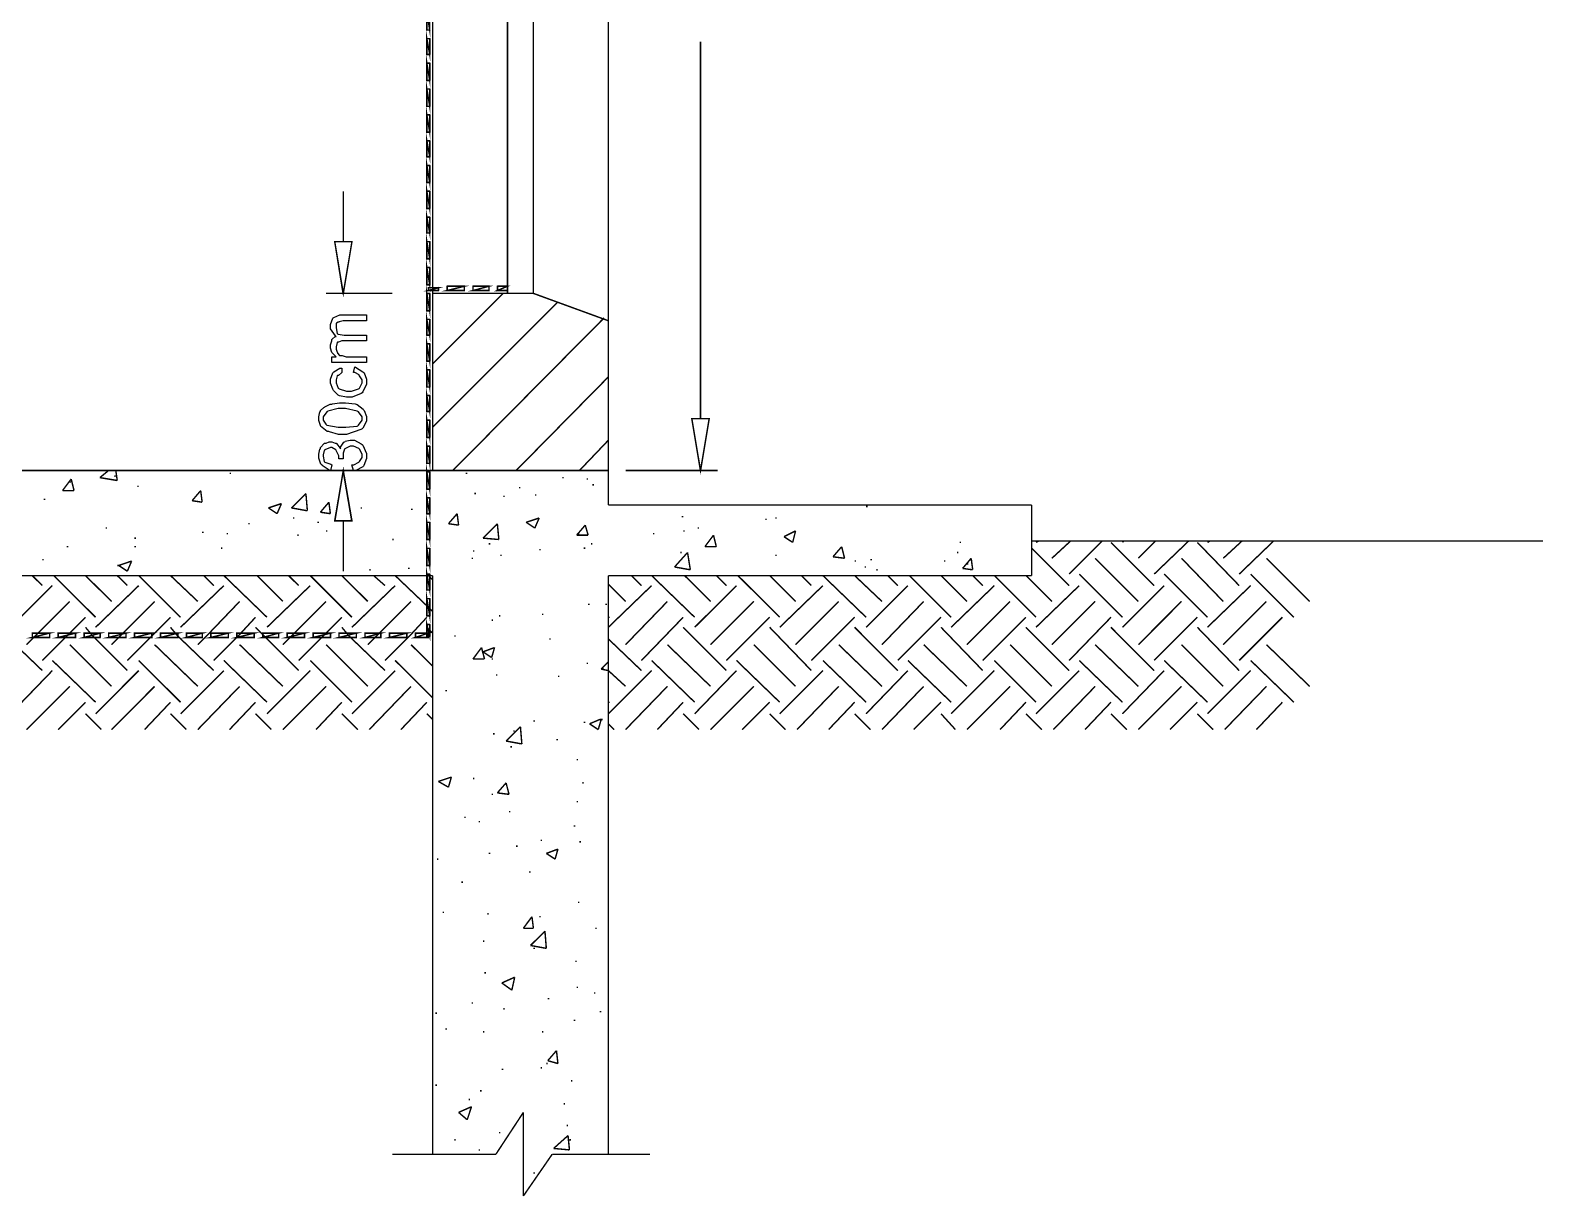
# Model space of a CAD drawing. Header units: metres. Extents: x 3290 to 4536, y 1562 to 1983.
# Drawn here: x 4059.61 to 4083.75, y 1627.76 to 1646.36 of the extents above; entities that cross this region are included whole.
import ezdxf

# ---------------------------------------------------------------- set-up
doc = ezdxf.new("R2010")
doc.units = ezdxf.units.M
for name, color, linetype in [('C00-00-00-BLACK', 7, 'Continuous'), ('C00-00-FF', 5, 'Continuous'), ('C00-7E-FF', 150, 'Continuous'), ('C00-FF-00', 3, 'Continuous'), ('C95-49-00', 34, 'Continuous'), ('CFF-7E-00', 30, 'Continuous')]:
    doc.layers.add(name, color=color, linetype=linetype)

msp = doc.modelspace()

# ---------------------------------------------------------------- linework, layer by layer
at = {"layer": 'C00-00-00-BLACK', "const_width": 0.0229}
for points in [[(4066.029, 1664.366), (4066.029, 1639.343)], [(4068.831, 1664.366), (4068.831, 1638.792)], [(4067.223, 1647.792), (4067.223, 1642.167)], [(4067.636, 1647.792), (4067.636, 1642.167)], [(4066.029, 1641.041), (4067.155, 1642.167)], [(4067.636, 1642.167), (4066.029, 1642.167)], [(4068.831, 1641.731), (4067.636, 1642.167)], [(4066.029, 1640.031), (4068.027, 1642.029)], [(4066.351, 1639.343), (4068.763, 1641.776)], [(4067.361, 1639.343), (4068.831, 1640.835)], [(4068.371, 1639.343), (4068.831, 1639.825)], [(4016.209, 1639.343), (4068.831, 1639.343)], [(4060.126, 1639.022), (4060.264, 1639.206)], [(4060.241, 1639.16), (4060.264, 1639.16)], [(4060.31, 1639.022), (4060.264, 1639.206)], [(4060.722, 1639.229), (4060.861, 1639.343)], [(4060.722, 1639.229), (4060.999, 1639.183)], [(4060.953, 1639.252), (4060.976, 1639.252)], [(4060.999, 1639.183), (4060.976, 1639.343)], [(4062.79, 1639.298), (4062.813, 1639.298)], [(4066.557, 1639.298), (4066.58, 1639.298)], [(4068.096, 1639.229), (4068.119, 1639.229)], [(4068.486, 1639.206), (4068.509, 1639.206)], [(4060.126, 1639.022), (4060.31, 1639.022)], [(4061.32, 1639.091), (4061.342, 1639.091)], [(4062.193, 1638.861), (4062.33, 1639.022)], [(4062.353, 1638.837), (4062.33, 1639.022)], [(4063.777, 1638.746), (4064.008, 1638.975)], [(4064.031, 1638.7), (4064.008, 1638.975)], [(4066.694, 1638.975), (4066.718, 1638.975)], [(4067.155, 1638.929), (4067.178, 1638.929)], [(4067.407, 1639.069), (4067.429, 1639.069)], [(4067.659, 1638.952), (4067.682, 1638.952)], [(4068.577, 1639.114), (4068.601, 1639.114)], [(4059.827, 1638.884), (4059.85, 1638.884)], [(4062.193, 1638.861), (4062.353, 1638.837)], [(4063.411, 1638.746), (4063.617, 1638.815)], [(4063.411, 1638.746), (4063.548, 1638.654)], [(4063.548, 1638.654), (4063.617, 1638.815)], [(4063.777, 1638.746), (4064.031, 1638.7)], [(4064.238, 1638.677), (4064.375, 1638.837)], [(4064.238, 1638.677), (4064.398, 1638.654)], [(4064.398, 1638.654), (4064.375, 1638.837)], [(4064.881, 1638.746), (4064.903, 1638.746)], [(4065.684, 1638.723), (4065.708, 1638.723)], [(4066.281, 1638.494), (4066.42, 1638.654)], [(4066.443, 1638.471), (4066.42, 1638.654)], [(4068.831, 1638.792), (4075.583, 1638.792)], [(4072.942, 1638.769), (4072.965, 1638.769)], [(4075.583, 1638.792), (4075.583, 1637.667)], [(4060.814, 1638.425), (4060.837, 1638.425)], [(4063.088, 1638.494), (4063.111, 1638.494)], [(4063.8, 1638.585), (4063.823, 1638.585)], [(4064.191, 1638.517), (4064.214, 1638.517)], [(4066.281, 1638.494), (4066.443, 1638.471)], [(4066.832, 1638.264), (4067.061, 1638.494)], [(4067.085, 1638.242), (4067.061, 1638.494)], [(4067.521, 1638.517), (4067.728, 1638.585)], [(4067.521, 1638.517), (4067.659, 1638.425)], [(4067.659, 1638.425), (4067.728, 1638.585)], [(4068.325, 1638.311), (4068.463, 1638.471)], [(4068.509, 1638.311), (4068.463, 1638.471)], [(4070.002, 1638.608), (4070.025, 1638.608)], [(4070.256, 1638.425), (4070.278, 1638.425)], [(4071.334, 1638.563), (4071.357, 1638.563)], [(4071.495, 1638.585), (4071.517, 1638.585)], [(4061.274, 1638.264), (4061.297, 1638.264)], [(4062.353, 1638.356), (4062.376, 1638.356)], [(4062.744, 1638.334), (4062.767, 1638.334)], [(4063.869, 1638.311), (4063.892, 1638.311)], [(4064.329, 1638.379), (4064.351, 1638.379)], [(4065.385, 1638.242), (4065.407, 1638.242)], [(4066.832, 1638.264), (4067.085, 1638.242)], [(4066.924, 1638.173), (4066.947, 1638.173)], [(4068.325, 1638.311), (4068.509, 1638.311)], [(4068.348, 1638.334), (4068.371, 1638.334)], [(4068.555, 1638.173), (4068.577, 1638.173)], [(4069.543, 1638.334), (4069.566, 1638.334)], [(4070.025, 1638.379), (4070.047, 1638.379)], [(4070.37, 1638.127), (4070.508, 1638.311)], [(4070.553, 1638.127), (4070.508, 1638.311)], [(4071.817, 1638.379), (4071.632, 1638.287)], [(4071.632, 1638.287), (4071.771, 1638.196)], [(4071.771, 1638.196), (4071.817, 1638.379)], [(4074.435, 1638.196), (4074.458, 1638.196)], [(4075.583, 1638.219), (4083.737, 1638.219)], [(4060.195, 1638.127), (4060.218, 1638.127)], [(4061.274, 1638.127), (4061.297, 1638.127)], [(4062.653, 1638.104), (4062.675, 1638.104)], [(4066.649, 1637.943), (4066.672, 1637.943)], [(4066.672, 1638.058), (4066.694, 1638.058)], [(4067.109, 1637.99), (4067.132, 1637.99)], [(4067.728, 1638.081), (4067.751, 1638.081)], [(4068.44, 1638.104), (4068.463, 1638.104)], [(4069.887, 1637.804), (4070.094, 1638.035)], [(4069.979, 1638.035), (4070.002, 1638.035)], [(4070.139, 1637.759), (4070.094, 1638.035)], [(4070.37, 1638.127), (4070.553, 1638.127)], [(4071.495, 1637.99), (4071.517, 1637.99)], [(4072.413, 1637.966), (4072.552, 1638.127)], [(4072.413, 1637.966), (4072.598, 1637.943)], [(4072.598, 1637.943), (4072.552, 1638.127)], [(4074.389, 1638.035), (4074.413, 1638.035)], [(4074.481, 1637.781), (4074.618, 1637.943)], [(4074.642, 1637.759), (4074.618, 1637.943)], [(4059.804, 1637.921), (4059.827, 1637.921)], [(4060.999, 1637.828), (4061.022, 1637.828)], [(4061.022, 1637.828), (4061.228, 1637.898)], [(4061.022, 1637.828), (4061.16, 1637.736)], [(4061.16, 1637.736), (4061.228, 1637.898)], [(4065.018, 1637.759), (4065.041, 1637.759)], [(4065.638, 1637.781), (4065.661, 1637.781)], [(4069.887, 1637.804), (4070.139, 1637.759)], [(4072.759, 1637.898), (4072.782, 1637.898)], [(4072.919, 1637.804), (4072.942, 1637.804)], [(4073.011, 1637.921), (4073.034, 1637.921)], [(4073.103, 1637.759), (4073.125, 1637.759)], [(4074.183, 1637.898), (4074.206, 1637.898)], [(4074.481, 1637.781), (4074.642, 1637.759)], [(4074.55, 1637.851), (4074.573, 1637.851)], [(4019.012, 1637.667), (4066.029, 1637.667)], [(4065.294, 1637.667), (4065.316, 1637.667)], [(4065.316, 1637.667), (4065.339, 1637.667)], [(4066.029, 1637.667), (4066.029, 1628.439)], [(4068.831, 1637.667), (4075.583, 1637.667)], [(4068.831, 1637.667), (4068.831, 1628.439)], [(4072.39, 1637.667), (4072.413, 1637.667)], [(4068.509, 1637.208), (4068.532, 1637.208)], [(4068.785, 1637.208), (4068.808, 1637.208)], [(4067.085, 1637.025), (4067.109, 1637.025)], [(4067.774, 1637.048), (4067.796, 1637.048)], [(4066.97, 1636.956), (4066.993, 1636.956)], [(4066.374, 1636.703), (4066.396, 1636.703)], [(4066.672, 1636.336), (4066.809, 1636.519)], [(4066.856, 1636.336), (4066.809, 1636.519)], [(4066.832, 1636.451), (4067.016, 1636.519)], [(4066.97, 1636.359), (4067.016, 1636.519)], [(4067.89, 1636.657), (4067.912, 1636.657)], [(4066.672, 1636.336), (4066.856, 1636.336)], [(4066.832, 1636.451), (4066.97, 1636.359)], [(4066.97, 1636.336), (4066.993, 1636.336)], [(4068.486, 1636.267), (4068.509, 1636.267)], [(4068.486, 1636.267), (4068.509, 1636.267)], [(4068.717, 1636.175), (4068.831, 1636.29)], [(4067.038, 1636.083), (4067.061, 1636.083)], [(4068.027, 1636.06), (4068.05, 1636.06)], [(4068.717, 1636.175), (4068.831, 1636.152)], [(4068.739, 1636.175), (4068.763, 1636.175)], [(4066.234, 1635.831), (4066.258, 1635.831)], [(4067.636, 1635.348), (4067.659, 1635.348)], [(4068.44, 1635.325), (4068.463, 1635.325)], [(4068.532, 1635.303), (4068.694, 1635.372)], [(4068.532, 1635.303), (4068.67, 1635.211)], [(4068.67, 1635.211), (4068.717, 1635.372)], [(4068.694, 1635.372), (4068.739, 1635.372)], [(4068.717, 1635.372), (4068.739, 1635.372)], [(4066.993, 1635.143), (4067.016, 1635.143)], [(4067.2, 1635.028), (4067.429, 1635.257)], [(4067.315, 1635.188), (4067.338, 1635.188)], [(4067.429, 1635.257), (4067.452, 1634.982)], [(4068.004, 1635.051), (4068.027, 1635.051)], [(4067.452, 1634.982), (4067.2, 1635.028)], [(4067.269, 1634.936), (4067.292, 1634.936)], [(4068.325, 1634.73), (4068.348, 1634.73)], [(4066.12, 1634.384), (4066.328, 1634.453)], [(4066.12, 1634.384), (4066.281, 1634.292)], [(4066.281, 1634.292), (4066.328, 1634.453)], [(4066.672, 1634.43), (4066.694, 1634.43)], [(4067.061, 1634.201), (4067.2, 1634.361)], [(4067.247, 1634.178), (4067.2, 1634.361)], [(4068.417, 1634.361), (4068.44, 1634.361)], [(4066.97, 1634.178), (4066.993, 1634.178)], [(4067.061, 1634.201), (4067.247, 1634.178)], [(4067.247, 1633.903), (4067.269, 1633.903)], [(4068.325, 1634.063), (4068.348, 1634.063)], [(4066.534, 1633.811), (4066.557, 1633.811)], [(4066.764, 1633.742), (4066.786, 1633.742)], [(4068.279, 1633.674), (4068.303, 1633.674)], [(4067.361, 1633.351), (4067.384, 1633.351)], [(4067.751, 1633.443), (4067.774, 1633.443)], [(4068.371, 1633.42), (4068.394, 1633.42)], [(4066.097, 1633.145), (4066.12, 1633.145)], [(4066.924, 1633.236), (4066.947, 1633.236)], [(4067.842, 1633.236), (4068.027, 1633.305)], [(4067.842, 1633.236), (4067.982, 1633.145)], [(4067.982, 1633.145), (4068.027, 1633.305)], [(4067.567, 1632.939), (4067.59, 1632.939)], [(4066.488, 1632.778), (4066.512, 1632.778)], [(4068.348, 1632.457), (4068.371, 1632.457)], [(4066.189, 1632.295), (4066.211, 1632.295)], [(4066.901, 1632.272), (4066.924, 1632.272)], [(4067.476, 1632.043), (4067.613, 1632.227)], [(4067.636, 1632.043), (4067.613, 1632.227)], [(4067.728, 1632.227), (4067.751, 1632.227)], [(4067.476, 1632.043), (4067.636, 1632.043)], [(4067.59, 1631.768), (4067.82, 1631.997)], [(4067.842, 1631.722), (4067.82, 1631.997)], [(4068.623, 1632.043), (4068.647, 1632.043)], [(4066.832, 1631.836), (4066.856, 1631.836)], [(4067.59, 1631.768), (4067.842, 1631.722)], [(4067.636, 1631.722), (4067.659, 1631.722)], [(4068.303, 1631.515), (4068.325, 1631.515)], [(4066.856, 1631.332), (4066.878, 1631.332)], [(4067.132, 1631.17), (4067.338, 1631.262)], [(4067.132, 1631.17), (4067.292, 1631.056)], [(4067.292, 1631.056), (4067.338, 1631.262)], [(4068.325, 1631.101), (4068.348, 1631.101)], [(4068.601, 1631.009), (4068.623, 1631.009)], [(4066.074, 1630.688), (4066.097, 1630.688)], [(4066.649, 1630.849), (4066.672, 1630.849)], [(4067.155, 1630.758), (4067.178, 1630.758)], [(4067.865, 1630.918), (4067.89, 1630.918)], [(4068.694, 1630.712), (4068.717, 1630.712)], [(4068.279, 1630.574), (4068.303, 1630.574)], [(4066.234, 1630.436), (4066.258, 1630.436)], [(4066.832, 1630.391), (4066.856, 1630.391)], [(4067.774, 1630.391), (4067.796, 1630.391)], [(4067.865, 1629.931), (4068.004, 1630.091)], [(4068.027, 1629.885), (4068.004, 1630.091)], [(4067.132, 1629.793), (4067.155, 1629.793)], [(4067.751, 1629.816), (4067.774, 1629.816)], [(4067.842, 1629.885), (4067.865, 1629.885)], [(4067.865, 1629.931), (4068.027, 1629.885)], [(4066.074, 1629.541), (4066.097, 1629.541)], [(4068.234, 1629.61), (4068.256, 1629.61)], [(4066.603, 1629.312), (4066.625, 1629.312)], [(4066.786, 1629.45), (4066.809, 1629.45)], [(4068.119, 1629.243), (4068.142, 1629.243)], [(4066.443, 1629.106), (4066.649, 1629.197)], [(4066.443, 1629.106), (4066.58, 1628.989)], [(4066.58, 1628.989), (4066.649, 1629.197)], [(4067.476, 1629.106), (4067.038, 1628.439)], [(4067.476, 1627.773), (4067.476, 1629.106)], [(4067.476, 1629.106), (4067.476, 1628.439)], [(4067.085, 1628.783), (4067.109, 1628.783)], [(4068.165, 1628.897), (4068.188, 1628.897)], [(4066.374, 1628.668), (4066.396, 1628.668)], [(4067.959, 1628.531), (4068.188, 1628.737)], [(4067.959, 1628.531), (4068.211, 1628.508)], [(4068.188, 1628.737), (4068.211, 1628.508)], [(4068.211, 1628.668), (4068.234, 1628.668)], [(4065.385, 1628.439), (4067.038, 1628.439)], [(4066.764, 1628.508), (4066.786, 1628.508)], [(4067.936, 1628.439), (4067.476, 1627.773)], [(4067.936, 1628.439), (4069.497, 1628.439)], [(4067.636, 1628.141), (4067.659, 1628.141)]]:
    msp.add_lwpolyline(points, dxfattribs=at)
at = {"layer": 'C00-00-FF', "const_width": 0.0229}
msp.add_lwpolyline([(4065.661, 1639.343), (4064.351, 1639.343)], dxfattribs=at)
at = {"layer": 'C00-7E-FF', "const_width": 0.0229}
for points in [[(4070.301, 1640.17), (4070.301, 1646.184)], [(4064.604, 1642.993), (4064.604, 1643.797)], [(4065.385, 1642.167), (4064.329, 1642.167)], [(4065.523, 1639.343), (4064.329, 1639.343)], [(4069.106, 1639.343), (4070.577, 1639.343)], [(4064.604, 1638.54), (4064.604, 1637.736)]]:
    msp.add_lwpolyline(points, dxfattribs=at)
for points in [[(4064.467, 1642.993), (4064.742, 1642.993), (4064.604, 1642.167), (4064.467, 1642.993)], [(4070.162, 1640.17), (4070.439, 1640.17), (4070.301, 1639.343), (4070.162, 1640.17)], [(4064.467, 1638.54), (4064.742, 1638.54), (4064.604, 1639.343), (4064.467, 1638.54)]]:
    msp.add_lwpolyline(points, close=True, dxfattribs=at)
at = {"layer": 'C00-7E-FF'}
for points in [[(4064.467, 1642.993), (4064.742, 1642.993), (4064.604, 1642.167), (4064.467, 1642.993)], [(4070.162, 1640.17), (4070.439, 1640.17), (4070.301, 1639.343), (4070.162, 1640.17)], [(4064.467, 1638.54), (4064.742, 1638.54), (4064.604, 1639.343), (4064.467, 1638.54)]]:
    msp.add_lwpolyline(points, close=True, dxfattribs=at)
at = {"layer": 'C00-FF-00', "const_width": 0.0229}
for points in [[(4065.982, 1646.368), (4065.937, 1646.643), (4065.982, 1646.643), (4065.982, 1646.368)], [(4065.937, 1646.368), (4065.982, 1646.368), (4065.937, 1646.643), (4065.937, 1646.368)], [(4065.982, 1645.978), (4065.937, 1646.23), (4065.982, 1646.23), (4065.982, 1645.978)], [(4065.937, 1645.978), (4065.982, 1645.978), (4065.937, 1646.23), (4065.937, 1645.978)], [(4065.937, 1645.564), (4065.982, 1645.564), (4065.937, 1645.839), (4065.937, 1645.564)], [(4065.982, 1645.564), (4065.937, 1645.839), (4065.982, 1645.839), (4065.982, 1645.564)], [(4065.982, 1645.151), (4065.937, 1645.427), (4065.982, 1645.427), (4065.982, 1645.151)], [(4065.937, 1645.151), (4065.982, 1645.151), (4065.937, 1645.427), (4065.937, 1645.151)], [(4065.982, 1644.738), (4065.937, 1645.014), (4065.982, 1645.014), (4065.982, 1644.738)], [(4065.937, 1644.738), (4065.982, 1644.738), (4065.937, 1645.014), (4065.937, 1644.738)], [(4065.937, 1644.347), (4065.982, 1644.347), (4065.937, 1644.6), (4065.937, 1644.347)], [(4065.982, 1644.347), (4065.937, 1644.6), (4065.982, 1644.6), (4065.982, 1644.347)], [(4065.982, 1643.935), (4065.937, 1644.209), (4065.982, 1644.209), (4065.982, 1643.935)], [(4065.937, 1643.935), (4065.982, 1643.935), (4065.937, 1644.209), (4065.937, 1643.935)], [(4065.982, 1643.522), (4065.937, 1643.797), (4065.982, 1643.797), (4065.982, 1643.522)], [(4065.937, 1643.522), (4065.982, 1643.522), (4065.937, 1643.797), (4065.937, 1643.522)], [(4065.937, 1643.131), (4065.982, 1643.131), (4065.937, 1643.383), (4065.937, 1643.131)], [(4065.982, 1643.131), (4065.937, 1643.383), (4065.982, 1643.383), (4065.982, 1643.131)], [(4065.937, 1642.718), (4065.982, 1642.718), (4065.937, 1642.993), (4065.937, 1642.718)], [(4065.982, 1642.718), (4065.937, 1642.993), (4065.982, 1642.993), (4065.982, 1642.718)], [(4065.982, 1642.306), (4065.937, 1642.58), (4065.982, 1642.58), (4065.982, 1642.306)], [(4065.937, 1642.306), (4065.982, 1642.306), (4065.937, 1642.58), (4065.937, 1642.306)], [(4065.937, 1641.891), (4065.982, 1641.891), (4065.937, 1642.167), (4065.937, 1641.891)], [(4066.258, 1642.212), (4066.534, 1642.281), (4066.534, 1642.212), (4066.258, 1642.212)], [(4066.258, 1642.281), (4066.258, 1642.212), (4066.534, 1642.281), (4066.258, 1642.281)], [(4066.672, 1642.212), (4066.926, 1642.281), (4066.926, 1642.212), (4066.672, 1642.212)], [(4066.672, 1642.281), (4066.672, 1642.212), (4066.926, 1642.281), (4066.672, 1642.281)], [(4067.061, 1642.212), (4067.222, 1642.281), (4067.222, 1642.212), (4067.061, 1642.212)], [(4067.061, 1642.281), (4067.061, 1642.212), (4067.222, 1642.281), (4067.061, 1642.281)], [(4065.96, 1642.212), (4066.121, 1642.258), (4066.121, 1642.212), (4065.96, 1642.212)], [(4065.982, 1641.891), (4065.937, 1642.167), (4065.982, 1642.167), (4065.982, 1641.891)], [(4065.96, 1642.258), (4065.96, 1642.212), (4066.121, 1642.258), (4065.96, 1642.258)], [(4065.937, 1641.502), (4065.982, 1641.502), (4065.937, 1641.754), (4065.937, 1641.502)], [(4065.982, 1641.502), (4065.937, 1641.754), (4065.982, 1641.754), (4065.982, 1641.502)], [(4065.982, 1641.088), (4065.937, 1641.362), (4065.982, 1641.362), (4065.982, 1641.088)], [(4065.937, 1641.088), (4065.982, 1641.088), (4065.937, 1641.362), (4065.937, 1641.088)], [(4065.937, 1640.675), (4065.982, 1640.675), (4065.937, 1640.949), (4065.937, 1640.675)], [(4065.982, 1640.675), (4065.937, 1640.949), (4065.982, 1640.949), (4065.982, 1640.675)], [(4065.937, 1640.285), (4065.982, 1640.285), (4065.937, 1640.538), (4065.937, 1640.285)], [(4065.982, 1640.285), (4065.937, 1640.538), (4065.982, 1640.538), (4065.982, 1640.285)], [(4065.982, 1639.871), (4065.937, 1640.146), (4065.982, 1640.146), (4065.982, 1639.871)], [(4065.937, 1639.871), (4065.982, 1639.871), (4065.937, 1640.146), (4065.937, 1639.871)], [(4065.937, 1639.458), (4065.982, 1639.458), (4065.937, 1639.733), (4065.937, 1639.458)], [(4065.982, 1639.458), (4065.937, 1639.733), (4065.982, 1639.733), (4065.982, 1639.458)], [(4065.937, 1639.046), (4065.982, 1639.046), (4065.937, 1639.32), (4065.937, 1639.046)], [(4065.982, 1639.046), (4065.937, 1639.32), (4065.982, 1639.32), (4065.982, 1639.046)], [(4065.982, 1638.654), (4065.937, 1638.907), (4065.982, 1638.907), (4065.982, 1638.654)], [(4065.937, 1638.654), (4065.982, 1638.654), (4065.937, 1638.907), (4065.937, 1638.654)], [(4065.982, 1638.242), (4065.937, 1638.517), (4065.982, 1638.517), (4065.982, 1638.242)], [(4065.937, 1638.242), (4065.982, 1638.242), (4065.937, 1638.517), (4065.937, 1638.242)], [(4065.937, 1637.828), (4065.982, 1637.828), (4065.937, 1638.102), (4065.937, 1637.828)], [(4065.982, 1637.828), (4065.937, 1638.102), (4065.982, 1638.102), (4065.982, 1637.828)], [(4065.982, 1637.438), (4065.937, 1637.69), (4065.982, 1637.69), (4065.982, 1637.438)], [(4065.937, 1637.438), (4065.982, 1637.438), (4065.937, 1637.69), (4065.937, 1637.438)], [(4065.982, 1637.025), (4065.937, 1637.3), (4065.982, 1637.3), (4065.982, 1637.025)], [(4065.937, 1637.025), (4065.982, 1637.025), (4065.937, 1637.3), (4065.937, 1637.025)], [(4065.937, 1636.703), (4065.982, 1636.703), (4065.937, 1636.887), (4065.937, 1636.703)], [(4059.643, 1636.68), (4059.92, 1636.749), (4059.92, 1636.68), (4059.643, 1636.68)], [(4059.643, 1636.749), (4059.643, 1636.68), (4059.92, 1636.749), (4059.643, 1636.749)], [(4060.056, 1636.68), (4060.333, 1636.749), (4060.333, 1636.68), (4060.056, 1636.68)], [(4060.056, 1636.749), (4060.056, 1636.68), (4060.333, 1636.749), (4060.056, 1636.749)], [(4060.47, 1636.68), (4060.724, 1636.749), (4060.724, 1636.68), (4060.47, 1636.68)], [(4060.47, 1636.749), (4060.47, 1636.68), (4060.724, 1636.749), (4060.47, 1636.749)], [(4060.861, 1636.68), (4061.138, 1636.749), (4061.138, 1636.68), (4060.861, 1636.68)], [(4060.861, 1636.749), (4060.861, 1636.68), (4061.138, 1636.749), (4060.861, 1636.749)], [(4061.274, 1636.68), (4061.551, 1636.749), (4061.551, 1636.68), (4061.274, 1636.68)], [(4061.274, 1636.749), (4061.274, 1636.68), (4061.551, 1636.749), (4061.274, 1636.749)], [(4061.688, 1636.68), (4061.965, 1636.749), (4061.965, 1636.68), (4061.688, 1636.68)], [(4061.688, 1636.749), (4061.688, 1636.68), (4061.965, 1636.749), (4061.688, 1636.749)], [(4062.101, 1636.68), (4062.355, 1636.749), (4062.355, 1636.68), (4062.101, 1636.68)], [(4062.101, 1636.749), (4062.101, 1636.68), (4062.355, 1636.749), (4062.101, 1636.749)], [(4062.492, 1636.68), (4062.769, 1636.749), (4062.769, 1636.68), (4062.492, 1636.68)], [(4062.492, 1636.749), (4062.492, 1636.68), (4062.769, 1636.749), (4062.492, 1636.749)], [(4062.905, 1636.68), (4063.182, 1636.749), (4063.182, 1636.68), (4062.905, 1636.68)], [(4062.905, 1636.749), (4062.905, 1636.68), (4063.182, 1636.749), (4062.905, 1636.749)], [(4063.319, 1636.68), (4063.573, 1636.749), (4063.573, 1636.68), (4063.319, 1636.68)], [(4063.319, 1636.749), (4063.319, 1636.68), (4063.573, 1636.749), (4063.319, 1636.749)], [(4063.709, 1636.68), (4063.985, 1636.749), (4063.985, 1636.68), (4063.709, 1636.68)], [(4063.709, 1636.749), (4063.709, 1636.68), (4063.985, 1636.749), (4063.709, 1636.749)], [(4064.122, 1636.68), (4064.4, 1636.749), (4064.4, 1636.68), (4064.122, 1636.68)], [(4064.122, 1636.749), (4064.122, 1636.68), (4064.4, 1636.749), (4064.122, 1636.749)], [(4064.535, 1636.68), (4064.812, 1636.749), (4064.812, 1636.68), (4064.535, 1636.68)], [(4064.535, 1636.749), (4064.535, 1636.68), (4064.812, 1636.749), (4064.535, 1636.749)], [(4064.949, 1636.68), (4065.203, 1636.749), (4065.203, 1636.68), (4064.949, 1636.68)], [(4064.949, 1636.749), (4064.949, 1636.68), (4065.203, 1636.749), (4064.949, 1636.749)], [(4065.339, 1636.68), (4065.616, 1636.749), (4065.616, 1636.68), (4065.339, 1636.68)], [(4065.339, 1636.749), (4065.339, 1636.68), (4065.616, 1636.749), (4065.339, 1636.749)], [(4065.753, 1636.68), (4065.96, 1636.749), (4065.96, 1636.68), (4065.753, 1636.68)], [(4065.753, 1636.749), (4065.753, 1636.68), (4065.96, 1636.749), (4065.753, 1636.749)], [(4065.982, 1636.703), (4065.937, 1636.887), (4065.982, 1636.887), (4065.982, 1636.703)]]:
    msp.add_lwpolyline(points, close=True, dxfattribs=at)
at = {"layer": 'C00-FF-00'}
for points in [[(4065.937, 1645.978), (4065.982, 1645.978), (4065.937, 1646.23), (4065.937, 1645.978)], [(4065.982, 1645.978), (4065.937, 1646.23), (4065.982, 1646.23), (4065.982, 1645.978)], [(4065.937, 1645.564), (4065.982, 1645.564), (4065.937, 1645.839), (4065.937, 1645.564)], [(4065.982, 1645.564), (4065.937, 1645.839), (4065.982, 1645.839), (4065.982, 1645.564)], [(4065.937, 1645.151), (4065.982, 1645.151), (4065.937, 1645.427), (4065.937, 1645.151)], [(4065.982, 1645.151), (4065.937, 1645.427), (4065.982, 1645.427), (4065.982, 1645.151)], [(4065.937, 1644.738), (4065.982, 1644.738), (4065.937, 1645.014), (4065.937, 1644.738)], [(4065.982, 1644.738), (4065.937, 1645.014), (4065.982, 1645.014), (4065.982, 1644.738)], [(4065.937, 1644.347), (4065.982, 1644.347), (4065.937, 1644.6), (4065.937, 1644.347)], [(4065.982, 1644.347), (4065.937, 1644.6), (4065.982, 1644.6), (4065.982, 1644.347)], [(4065.937, 1643.935), (4065.982, 1643.935), (4065.937, 1644.209), (4065.937, 1643.935)], [(4065.982, 1643.935), (4065.937, 1644.209), (4065.982, 1644.209), (4065.982, 1643.935)], [(4065.937, 1643.522), (4065.982, 1643.522), (4065.937, 1643.797), (4065.937, 1643.522)], [(4065.982, 1643.522), (4065.937, 1643.797), (4065.982, 1643.797), (4065.982, 1643.522)], [(4065.937, 1643.131), (4065.982, 1643.131), (4065.937, 1643.383), (4065.937, 1643.131)], [(4065.982, 1643.131), (4065.937, 1643.383), (4065.982, 1643.383), (4065.982, 1643.131)], [(4065.937, 1642.718), (4065.982, 1642.718), (4065.937, 1642.993), (4065.937, 1642.718)], [(4065.982, 1642.718), (4065.937, 1642.993), (4065.982, 1642.993), (4065.982, 1642.718)], [(4065.937, 1642.306), (4065.982, 1642.306), (4065.937, 1642.58), (4065.937, 1642.306)], [(4065.982, 1642.306), (4065.937, 1642.58), (4065.982, 1642.58), (4065.982, 1642.306)], [(4065.937, 1641.891), (4065.982, 1641.891), (4065.937, 1642.167), (4065.937, 1641.891)], [(4065.982, 1641.891), (4065.937, 1642.167), (4065.982, 1642.167), (4065.982, 1641.891)], [(4065.96, 1642.258), (4065.96, 1642.212), (4066.121, 1642.258), (4065.96, 1642.258)], [(4065.96, 1642.212), (4066.121, 1642.258), (4066.121, 1642.212), (4065.96, 1642.212)], [(4066.258, 1642.281), (4066.258, 1642.212), (4066.534, 1642.281), (4066.258, 1642.281)], [(4066.258, 1642.212), (4066.534, 1642.281), (4066.534, 1642.212), (4066.258, 1642.212)], [(4066.672, 1642.281), (4066.672, 1642.212), (4066.926, 1642.281), (4066.672, 1642.281)], [(4066.672, 1642.212), (4066.926, 1642.281), (4066.926, 1642.212), (4066.672, 1642.212)], [(4067.061, 1642.281), (4067.061, 1642.212), (4067.222, 1642.281), (4067.061, 1642.281)], [(4067.061, 1642.212), (4067.222, 1642.281), (4067.222, 1642.212), (4067.061, 1642.212)], [(4065.937, 1641.502), (4065.982, 1641.502), (4065.937, 1641.754), (4065.937, 1641.502)], [(4065.982, 1641.502), (4065.937, 1641.754), (4065.982, 1641.754), (4065.982, 1641.502)], [(4065.937, 1641.088), (4065.982, 1641.088), (4065.937, 1641.362), (4065.937, 1641.088)], [(4065.982, 1641.088), (4065.937, 1641.362), (4065.982, 1641.362), (4065.982, 1641.088)], [(4065.937, 1640.675), (4065.982, 1640.675), (4065.937, 1640.949), (4065.937, 1640.675)], [(4065.982, 1640.675), (4065.937, 1640.949), (4065.982, 1640.949), (4065.982, 1640.675)], [(4065.937, 1640.285), (4065.982, 1640.285), (4065.937, 1640.538), (4065.937, 1640.285)], [(4065.982, 1640.285), (4065.937, 1640.538), (4065.982, 1640.538), (4065.982, 1640.285)], [(4065.937, 1639.871), (4065.982, 1639.871), (4065.937, 1640.146), (4065.937, 1639.871)], [(4065.982, 1639.871), (4065.937, 1640.146), (4065.982, 1640.146), (4065.982, 1639.871)], [(4065.937, 1639.458), (4065.982, 1639.458), (4065.937, 1639.733), (4065.937, 1639.458)], [(4065.982, 1639.458), (4065.937, 1639.733), (4065.982, 1639.733), (4065.982, 1639.458)], [(4065.937, 1639.046), (4065.982, 1639.046), (4065.937, 1639.32), (4065.937, 1639.046)], [(4065.982, 1639.046), (4065.937, 1639.32), (4065.982, 1639.32), (4065.982, 1639.046)], [(4065.937, 1638.654), (4065.982, 1638.654), (4065.937, 1638.907), (4065.937, 1638.654)], [(4065.982, 1638.654), (4065.937, 1638.907), (4065.982, 1638.907), (4065.982, 1638.654)], [(4065.937, 1638.242), (4065.982, 1638.242), (4065.937, 1638.517), (4065.937, 1638.242)], [(4065.982, 1638.242), (4065.937, 1638.517), (4065.982, 1638.517), (4065.982, 1638.242)], [(4065.937, 1637.828), (4065.982, 1637.828), (4065.937, 1638.102), (4065.937, 1637.828)], [(4065.982, 1637.828), (4065.937, 1638.102), (4065.982, 1638.102), (4065.982, 1637.828)], [(4065.937, 1637.438), (4065.982, 1637.438), (4065.937, 1637.69), (4065.937, 1637.438)], [(4065.982, 1637.438), (4065.937, 1637.69), (4065.982, 1637.69), (4065.982, 1637.438)], [(4065.937, 1637.025), (4065.982, 1637.025), (4065.937, 1637.3), (4065.937, 1637.025)], [(4065.982, 1637.025), (4065.937, 1637.3), (4065.982, 1637.3), (4065.982, 1637.025)], [(4059.643, 1636.749), (4059.643, 1636.68), (4059.92, 1636.749), (4059.643, 1636.749)], [(4059.643, 1636.68), (4059.92, 1636.749), (4059.92, 1636.68), (4059.643, 1636.68)], [(4060.056, 1636.749), (4060.056, 1636.68), (4060.333, 1636.749), (4060.056, 1636.749)], [(4060.056, 1636.68), (4060.333, 1636.749), (4060.333, 1636.68), (4060.056, 1636.68)], [(4060.47, 1636.749), (4060.47, 1636.68), (4060.724, 1636.749), (4060.47, 1636.749)], [(4060.47, 1636.68), (4060.724, 1636.749), (4060.724, 1636.68), (4060.47, 1636.68)], [(4060.861, 1636.749), (4060.861, 1636.68), (4061.138, 1636.749), (4060.861, 1636.749)], [(4060.861, 1636.68), (4061.138, 1636.749), (4061.138, 1636.68), (4060.861, 1636.68)], [(4061.274, 1636.749), (4061.274, 1636.68), (4061.551, 1636.749), (4061.274, 1636.749)], [(4061.274, 1636.68), (4061.551, 1636.749), (4061.551, 1636.68), (4061.274, 1636.68)], [(4061.688, 1636.749), (4061.688, 1636.68), (4061.965, 1636.749), (4061.688, 1636.749)], [(4061.688, 1636.68), (4061.965, 1636.749), (4061.965, 1636.68), (4061.688, 1636.68)], [(4062.101, 1636.749), (4062.101, 1636.68), (4062.355, 1636.749), (4062.101, 1636.749)], [(4062.101, 1636.68), (4062.355, 1636.749), (4062.355, 1636.68), (4062.101, 1636.68)], [(4062.492, 1636.749), (4062.492, 1636.68), (4062.769, 1636.749), (4062.492, 1636.749)], [(4062.492, 1636.68), (4062.769, 1636.749), (4062.769, 1636.68), (4062.492, 1636.68)], [(4062.905, 1636.749), (4062.905, 1636.68), (4063.182, 1636.749), (4062.905, 1636.749)], [(4062.905, 1636.68), (4063.182, 1636.749), (4063.182, 1636.68), (4062.905, 1636.68)], [(4063.319, 1636.749), (4063.319, 1636.68), (4063.573, 1636.749), (4063.319, 1636.749)], [(4063.319, 1636.68), (4063.573, 1636.749), (4063.573, 1636.68), (4063.319, 1636.68)], [(4063.709, 1636.749), (4063.709, 1636.68), (4063.985, 1636.749), (4063.709, 1636.749)], [(4063.709, 1636.68), (4063.985, 1636.749), (4063.985, 1636.68), (4063.709, 1636.68)], [(4064.122, 1636.749), (4064.122, 1636.68), (4064.4, 1636.749), (4064.122, 1636.749)], [(4064.122, 1636.68), (4064.4, 1636.749), (4064.4, 1636.68), (4064.122, 1636.68)], [(4064.535, 1636.749), (4064.535, 1636.68), (4064.812, 1636.749), (4064.535, 1636.749)], [(4064.535, 1636.68), (4064.812, 1636.749), (4064.812, 1636.68), (4064.535, 1636.68)], [(4064.949, 1636.749), (4064.949, 1636.68), (4065.203, 1636.749), (4064.949, 1636.749)], [(4064.949, 1636.68), (4065.203, 1636.749), (4065.203, 1636.68), (4064.949, 1636.68)], [(4065.339, 1636.749), (4065.339, 1636.68), (4065.616, 1636.749), (4065.339, 1636.749)], [(4065.339, 1636.68), (4065.616, 1636.749), (4065.616, 1636.68), (4065.339, 1636.68)], [(4065.753, 1636.749), (4065.753, 1636.68), (4065.96, 1636.749), (4065.753, 1636.749)], [(4065.753, 1636.68), (4065.96, 1636.749), (4065.96, 1636.68), (4065.753, 1636.68)], [(4065.937, 1636.703), (4065.982, 1636.703), (4065.937, 1636.887), (4065.937, 1636.703)], [(4065.982, 1636.703), (4065.937, 1636.887), (4065.982, 1636.887), (4065.982, 1636.703)]]:
    msp.add_lwpolyline(points, close=True, dxfattribs=at)
at = {"layer": 'C00-FF-00', "const_width": 0.0229}
for points in [[(4067.223, 1642.281), (4067.223, 1642.212)], [(4065.96, 1636.749), (4065.96, 1636.68)]]:
    msp.add_lwpolyline(points, dxfattribs=at)
at = {"layer": 'C95-49-00', "const_width": 0.0229}
for points in [[(4075.651, 1638.196), (4075.699, 1638.219)], [(4075.905, 1637.943), (4076.204, 1638.219)], [(4076.18, 1637.69), (4076.709, 1638.219)], [(4077.536, 1637.507), (4076.847, 1638.196)], [(4077.03, 1638.196), (4077.053, 1638.219)], [(4077.284, 1637.943), (4077.559, 1638.219)], [(4077.536, 1637.69), (4078.087, 1638.219)], [(4078.892, 1637.507), (4078.225, 1638.196)], [(4078.386, 1638.196), (4078.431, 1638.219)], [(4078.638, 1637.943), (4078.938, 1638.219)], [(4078.892, 1637.69), (4079.442, 1638.219)], [(4076.18, 1637.507), (4075.583, 1638.104)], [(4077.284, 1637.254), (4076.595, 1637.943)], [(4078.638, 1637.254), (4077.972, 1637.943)], [(4080.016, 1637.254), (4079.327, 1637.943)], [(4077.03, 1637.002), (4076.341, 1637.69)], [(4078.386, 1637.002), (4077.696, 1637.69)], [(4079.764, 1637.002), (4079.075, 1637.69)], [(4059.299, 1636.842), (4059.964, 1637.507)], [(4059.804, 1637.507), (4059.643, 1637.667)], [(4060.654, 1637.002), (4059.987, 1637.667)], [(4060.908, 1637.254), (4060.493, 1637.667)], [(4060.654, 1636.842), (4061.342, 1637.507)], [(4061.16, 1637.507), (4060.999, 1637.667)], [(4062.009, 1637.002), (4061.342, 1637.667)], [(4062.284, 1637.254), (4061.848, 1637.667)], [(4062.009, 1636.842), (4062.699, 1637.507)], [(4062.538, 1637.507), (4062.376, 1637.667)], [(4063.387, 1637.002), (4062.699, 1637.667)], [(4063.64, 1637.254), (4063.227, 1637.667)], [(4063.387, 1636.842), (4064.077, 1637.507)], [(4063.892, 1637.507), (4063.731, 1637.667)], [(4064.742, 1637.002), (4064.077, 1637.667)], [(4064.995, 1637.254), (4064.581, 1637.667)], [(4064.742, 1636.842), (4065.431, 1637.507)], [(4065.27, 1637.507), (4065.087, 1637.667)], [(4066.029, 1637.094), (4065.96, 1637.163), (4065.431, 1637.667)], [(4066.029, 1637.599), (4065.96, 1637.667), (4065.937, 1637.667)], [(4069.106, 1637.254), (4068.831, 1637.529)], [(4068.831, 1636.842), (4069.521, 1637.507)], [(4069.359, 1637.507), (4069.198, 1637.667)], [(4070.208, 1637.002), (4069.521, 1637.667)], [(4070.461, 1637.254), (4070.047, 1637.667)], [(4070.208, 1636.842), (4070.875, 1637.507)], [(4070.714, 1637.507), (4070.553, 1637.667)], [(4071.564, 1637.002), (4070.897, 1637.667)], [(4071.817, 1637.254), (4071.404, 1637.667)], [(4071.564, 1636.842), (4072.253, 1637.507)], [(4072.069, 1637.507), (4071.909, 1637.667)], [(4072.942, 1637.002), (4072.253, 1637.667)], [(4073.195, 1637.254), (4072.759, 1637.667)], [(4072.942, 1636.842), (4073.608, 1637.507)], [(4073.448, 1637.507), (4073.286, 1637.667)], [(4074.298, 1637.002), (4073.631, 1637.667)], [(4074.55, 1637.254), (4074.137, 1637.667)], [(4074.298, 1636.842), (4074.987, 1637.507)], [(4074.802, 1637.507), (4074.642, 1637.667)], [(4075.651, 1637.002), (4074.987, 1637.667)], [(4075.905, 1637.254), (4075.491, 1637.667)], [(4075.651, 1636.842), (4076.341, 1637.507)], [(4077.03, 1636.842), (4077.696, 1637.507)], [(4078.386, 1636.842), (4079.075, 1637.507)], [(4059.551, 1636.565), (4059.69, 1636.703), (4060.241, 1637.254)], [(4060.908, 1636.565), (4061.045, 1636.703), (4061.595, 1637.254)], [(4062.284, 1636.565), (4062.423, 1636.703), (4062.951, 1637.254)], [(4063.64, 1636.565), (4063.777, 1636.703), (4064.329, 1637.254)], [(4064.995, 1636.565), (4065.133, 1636.703), (4065.684, 1637.254)], [(4069.106, 1636.565), (4069.773, 1637.254)], [(4070.461, 1636.565), (4071.151, 1637.254)], [(4071.817, 1636.565), (4072.505, 1637.254)], [(4073.195, 1636.565), (4073.86, 1637.254)], [(4074.55, 1636.565), (4075.239, 1637.254)], [(4075.905, 1636.565), (4076.595, 1637.254)], [(4077.284, 1636.565), (4077.972, 1637.254)], [(4078.638, 1636.565), (4079.327, 1637.254)], [(4059.804, 1636.313), (4060.195, 1636.703), (4060.493, 1637.002)], [(4061.16, 1636.313), (4061.549, 1636.703), (4061.848, 1637.002)], [(4062.538, 1636.313), (4062.928, 1636.703), (4063.204, 1637.002)], [(4063.892, 1636.313), (4064.283, 1636.703), (4064.581, 1637.002)], [(4065.27, 1636.313), (4065.661, 1636.703), (4065.937, 1637.002)], [(4068.831, 1637.002), (4068.854, 1637.002)], [(4069.359, 1636.313), (4070.025, 1637.002)], [(4070.714, 1636.313), (4071.404, 1637.002)], [(4072.069, 1636.313), (4072.759, 1637.002)], [(4073.448, 1636.313), (4074.137, 1637.002)], [(4074.802, 1636.313), (4075.491, 1637.002)], [(4076.18, 1636.313), (4076.847, 1637.002)], [(4077.536, 1636.313), (4078.225, 1637.002)], [(4078.892, 1636.313), (4079.581, 1637.002)], [(4059.804, 1636.152), (4059.229, 1636.703), (4059.115, 1636.842)], [(4061.16, 1636.152), (4060.608, 1636.703), (4060.493, 1636.842)], [(4062.538, 1636.152), (4061.964, 1636.703), (4061.848, 1636.842)], [(4063.892, 1636.152), (4063.342, 1636.703), (4063.204, 1636.842)], [(4065.27, 1636.152), (4064.696, 1636.703), (4064.581, 1636.842)], [(4066.029, 1636.749), (4065.96, 1636.819), (4065.937, 1636.842)], [(4070.714, 1636.152), (4070.025, 1636.842)], [(4072.069, 1636.152), (4071.404, 1636.842)], [(4073.448, 1636.152), (4072.759, 1636.842)], [(4074.802, 1636.152), (4074.137, 1636.842)], [(4076.18, 1636.152), (4075.491, 1636.842)], [(4077.536, 1636.152), (4076.847, 1636.842)], [(4078.892, 1636.152), (4078.225, 1636.842)], [(4060.908, 1635.9), (4060.241, 1636.565)], [(4062.284, 1635.9), (4061.595, 1636.565)], [(4063.64, 1635.9), (4062.951, 1636.565)], [(4064.995, 1635.9), (4064.329, 1636.565)], [(4066.029, 1636.221), (4065.684, 1636.565)], [(4069.359, 1636.152), (4068.831, 1636.657)], [(4070.461, 1635.9), (4069.773, 1636.565)], [(4071.817, 1635.9), (4071.151, 1636.565)], [(4073.195, 1635.9), (4072.505, 1636.565)], [(4074.55, 1635.9), (4073.86, 1636.565)], [(4075.905, 1635.9), (4075.239, 1636.565)], [(4077.284, 1635.9), (4076.595, 1636.565)], [(4078.638, 1635.9), (4077.972, 1636.565)], [(4080.016, 1635.9), (4079.327, 1636.565)], [(4060.654, 1635.647), (4059.964, 1636.313)], [(4062.009, 1635.647), (4061.342, 1636.313)], [(4063.387, 1635.647), (4062.699, 1636.313)], [(4064.742, 1635.647), (4064.077, 1636.313)], [(4066.029, 1635.717), (4065.431, 1636.313)], [(4070.208, 1635.647), (4069.521, 1636.313)], [(4071.564, 1635.647), (4070.875, 1636.313)], [(4072.942, 1635.647), (4072.253, 1636.313)], [(4074.298, 1635.647), (4073.608, 1636.313)], [(4075.651, 1635.647), (4074.987, 1636.313)], [(4077.03, 1635.647), (4076.341, 1636.313)], [(4078.386, 1635.647), (4077.696, 1636.313)], [(4079.764, 1635.647), (4079.075, 1636.313)], [(4059.299, 1635.463), (4059.964, 1636.152)], [(4060.654, 1635.463), (4061.342, 1636.152)], [(4062.009, 1635.463), (4062.699, 1636.152)], [(4063.387, 1635.463), (4064.077, 1636.152)], [(4064.742, 1635.463), (4065.431, 1636.152)], [(4068.831, 1635.463), (4069.521, 1636.152)], [(4069.106, 1635.9), (4068.831, 1636.152)], [(4070.208, 1635.463), (4070.875, 1636.152)], [(4071.564, 1635.463), (4072.253, 1636.152)], [(4072.942, 1635.463), (4073.608, 1636.152)], [(4074.298, 1635.463), (4074.987, 1636.152)], [(4075.651, 1635.463), (4076.341, 1636.152)], [(4077.03, 1635.463), (4077.696, 1636.152)], [(4078.386, 1635.463), (4079.075, 1636.152)], [(4059.551, 1635.211), (4060.241, 1635.9)], [(4060.908, 1635.211), (4061.595, 1635.9)], [(4062.284, 1635.211), (4062.951, 1635.9)], [(4063.64, 1635.211), (4064.329, 1635.9)], [(4065.018, 1635.211), (4065.684, 1635.9)], [(4069.106, 1635.211), (4069.773, 1635.9)], [(4070.461, 1635.211), (4071.151, 1635.9)], [(4071.84, 1635.211), (4072.505, 1635.9)], [(4073.195, 1635.211), (4073.86, 1635.9)], [(4074.55, 1635.211), (4075.239, 1635.9)], [(4075.929, 1635.211), (4076.595, 1635.9)], [(4077.284, 1635.211), (4077.972, 1635.9)], [(4078.66, 1635.211), (4079.327, 1635.9)], [(4060.056, 1635.211), (4060.493, 1635.647)], [(4061.435, 1635.211), (4061.848, 1635.647)], [(4062.79, 1635.211), (4063.204, 1635.647)], [(4064.169, 1635.211), (4064.581, 1635.647)], [(4065.523, 1635.211), (4065.937, 1635.647)], [(4068.831, 1635.647), (4068.854, 1635.647)], [(4069.612, 1635.211), (4070.025, 1635.647)], [(4070.966, 1635.211), (4071.404, 1635.647)], [(4072.344, 1635.211), (4072.759, 1635.647)], [(4073.7, 1635.211), (4074.137, 1635.647)], [(4075.078, 1635.211), (4075.491, 1635.647)], [(4076.433, 1635.211), (4076.847, 1635.647)], [(4077.788, 1635.211), (4078.225, 1635.647)], [(4079.167, 1635.211), (4079.581, 1635.647)], [(4060.746, 1635.211), (4060.493, 1635.463)], [(4062.101, 1635.211), (4061.848, 1635.463)], [(4063.456, 1635.211), (4063.204, 1635.463)], [(4064.835, 1635.211), (4064.581, 1635.463)], [(4066.029, 1635.372), (4065.937, 1635.463)], [(4068.923, 1635.211), (4068.831, 1635.303)], [(4070.278, 1635.211), (4070.025, 1635.463)], [(4071.656, 1635.211), (4071.404, 1635.463)], [(4073.011, 1635.211), (4072.759, 1635.463)], [(4074.366, 1635.211), (4074.137, 1635.463)], [(4075.745, 1635.211), (4075.491, 1635.463)], [(4077.099, 1635.211), (4076.847, 1635.463)], [(4078.478, 1635.211), (4078.225, 1635.463)]]:
    msp.add_lwpolyline(points, dxfattribs=at)
at = {"layer": 'CFF-7E-00'}
for points in [[(4064.973, 1641.064), (4064.42, 1641.064), (4064.42, 1641.156), (4064.49, 1641.156), (4064.484, 1641.162), (4064.426, 1641.221), (4064.42, 1641.226), (4064.42, 1641.226), (4064.398, 1641.296), (4064.398, 1641.318), (4064.398, 1641.347), (4064.42, 1641.412), (4064.42, 1641.433), (4064.426, 1641.439), (4064.473, 1641.479), (4064.49, 1641.479), (4064.478, 1641.49), (4064.398, 1641.602), (4064.398, 1641.639), (4064.398, 1641.673), (4064.438, 1641.771), (4064.443, 1641.776), (4064.455, 1641.782), (4064.549, 1641.823), (4064.581, 1641.823), (4064.973, 1641.823), (4064.973, 1641.731), (4064.627, 1641.731), (4064.604, 1641.731), (4064.54, 1641.714), (4064.535, 1641.708), (4064.523, 1641.708), (4064.495, 1641.691), (4064.49, 1641.685), (4064.49, 1641.667), (4064.49, 1641.629), (4064.49, 1641.616), (4064.49, 1641.616), (4064.506, 1641.53), (4064.512, 1641.524), (4064.523, 1641.519), (4064.618, 1641.502), (4064.65, 1641.502), (4064.973, 1641.502), (4064.973, 1641.41), (4064.604, 1641.41), (4064.581, 1641.41), (4064.53, 1641.387), (4064.512, 1641.387), (4064.506, 1641.382), (4064.49, 1641.317), (4064.49, 1641.295), (4064.49, 1641.278), (4064.506, 1641.232), (4064.512, 1641.226), (4064.512, 1641.215), (4064.546, 1641.179), (4064.558, 1641.179), (4064.586, 1641.179), (4064.651, 1641.156), (4064.673, 1641.156), (4064.973, 1641.156), (4064.973, 1641.064)], [(4064.766, 1640.904), (4064.789, 1640.996), (4064.8, 1640.99), (4064.914, 1640.916), (4064.927, 1640.904), (4064.937, 1640.899), (4064.973, 1640.8), (4064.973, 1640.767), (4064.973, 1640.721), (4064.914, 1640.595), (4064.903, 1640.583), (4064.891, 1640.572), (4064.744, 1640.514), (4064.696, 1640.514), (4064.655, 1640.514), (4064.546, 1640.532), (4064.535, 1640.538), (4064.523, 1640.543), (4064.449, 1640.617), (4064.443, 1640.628), (4064.438, 1640.64), (4064.398, 1640.735), (4064.398, 1640.767), (4064.398, 1640.801), (4064.438, 1640.899), (4064.443, 1640.904), (4064.455, 1640.916), (4064.549, 1640.973), (4064.581, 1640.973), (4064.581, 1640.904), (4064.575, 1640.899), (4064.528, 1640.858), (4064.512, 1640.858), (4064.506, 1640.853), (4064.49, 1640.788), (4064.49, 1640.767), (4064.49, 1640.738), (4064.523, 1640.658), (4064.535, 1640.652), (4064.54, 1640.646), (4064.657, 1640.606), (4064.696, 1640.606), (4064.736, 1640.606), (4064.846, 1640.646), (4064.858, 1640.652), (4064.863, 1640.658), (4064.903, 1640.74), (4064.903, 1640.767), (4064.903, 1640.79), (4064.863, 1640.853), (4064.858, 1640.858), (4064.858, 1640.87), (4064.788, 1640.904), (4064.766, 1640.904)], [(4064.581, 1639.917), (4064.53, 1639.917), (4064.386, 1639.958), (4064.375, 1639.963), (4064.346, 1639.963), (4064.265, 1640.026), (4064.26, 1640.031), (4064.248, 1640.043), (4064.214, 1640.139), (4064.214, 1640.17), (4064.214, 1640.199), (4064.232, 1640.28), (4064.238, 1640.285), (4064.238, 1640.302), (4064.294, 1640.349), (4064.306, 1640.354), (4064.311, 1640.36), (4064.393, 1640.399), (4064.42, 1640.399), (4064.432, 1640.405), (4064.544, 1640.422), (4064.581, 1640.422), (4064.638, 1640.422), (4064.794, 1640.405), (4064.812, 1640.399), (4064.823, 1640.394), (4064.92, 1640.32), (4064.927, 1640.308), (4064.937, 1640.302), (4064.973, 1640.204), (4064.973, 1640.17), (4064.973, 1640.13), (4064.914, 1640.02), (4064.903, 1640.008), (4064.886, 1639.997), (4064.657, 1639.917), (4064.581, 1639.917)], [(4064.581, 1640.031), (4064.644, 1640.031), (4064.823, 1640.049), (4064.835, 1640.054), (4064.846, 1640.066), (4064.903, 1640.144), (4064.903, 1640.17), (4064.903, 1640.199), (4064.846, 1640.28), (4064.835, 1640.285), (4064.823, 1640.291), (4064.641, 1640.331), (4064.581, 1640.331), (4064.523, 1640.331), (4064.357, 1640.291), (4064.351, 1640.285), (4064.34, 1640.28), (4064.283, 1640.198), (4064.283, 1640.17), (4064.283, 1640.147), (4064.323, 1640.084), (4064.329, 1640.077), (4064.341, 1640.066), (4064.52, 1640.031), (4064.581, 1640.031)], [(4064.766, 1639.343), (4064.742, 1639.435), (4064.77, 1639.435), (4064.852, 1639.475), (4064.858, 1639.481), (4064.863, 1639.487), (4064.903, 1639.552), (4064.903, 1639.572), (4064.903, 1639.602), (4064.863, 1639.682), (4064.858, 1639.688), (4064.852, 1639.693), (4064.769, 1639.733), (4064.742, 1639.733), (4064.713, 1639.733), (4064.638, 1639.693), (4064.627, 1639.688), (4064.621, 1639.682), (4064.604, 1639.617), (4064.604, 1639.596), (4064.604, 1639.578), (4064.604, 1639.54), (4064.604, 1639.527), (4064.535, 1639.527), (4064.535, 1639.527), (4064.535, 1639.55), (4064.535, 1639.55), (4064.535, 1639.579), (4064.495, 1639.653), (4064.49, 1639.664), (4064.484, 1639.67), (4064.419, 1639.711), (4064.398, 1639.711), (4064.398, 1639.711), (4064.311, 1639.67), (4064.306, 1639.664), (4064.3, 1639.659), (4064.283, 1639.594), (4064.283, 1639.572), (4064.283, 1639.572), (4064.3, 1639.487), (4064.306, 1639.481), (4064.311, 1639.475), (4064.408, 1639.441), (4064.42, 1639.435), (4064.398, 1639.343), (4064.381, 1639.349), (4064.265, 1639.424), (4064.26, 1639.435), (4064.248, 1639.441), (4064.214, 1639.54), (4064.214, 1639.572), (4064.214, 1639.602), (4064.232, 1639.682), (4064.238, 1639.688), (4064.238, 1639.711), (4064.3, 1639.774), (4064.306, 1639.779), (4064.329, 1639.779), (4064.38, 1639.802), (4064.398, 1639.802), (4064.42, 1639.802), (4064.472, 1639.779), (4064.49, 1639.779), (4064.495, 1639.774), (4064.552, 1639.699), (4064.558, 1639.688), (4064.558, 1639.717), (4064.615, 1639.797), (4064.627, 1639.802), (4064.633, 1639.808), (4064.714, 1639.825), (4064.742, 1639.825), (4064.783, 1639.825), (4064.891, 1639.768), (4064.903, 1639.756), (4064.914, 1639.745), (4064.973, 1639.616), (4064.973, 1639.572), (4064.973, 1639.533), (4064.931, 1639.424), (4064.927, 1639.412), (4064.914, 1639.401), (4064.803, 1639.343), (4064.766, 1639.343)]]:
    msp.add_lwpolyline(points, close=True, dxfattribs=at)

doc.saveas('drawing.dxf')
